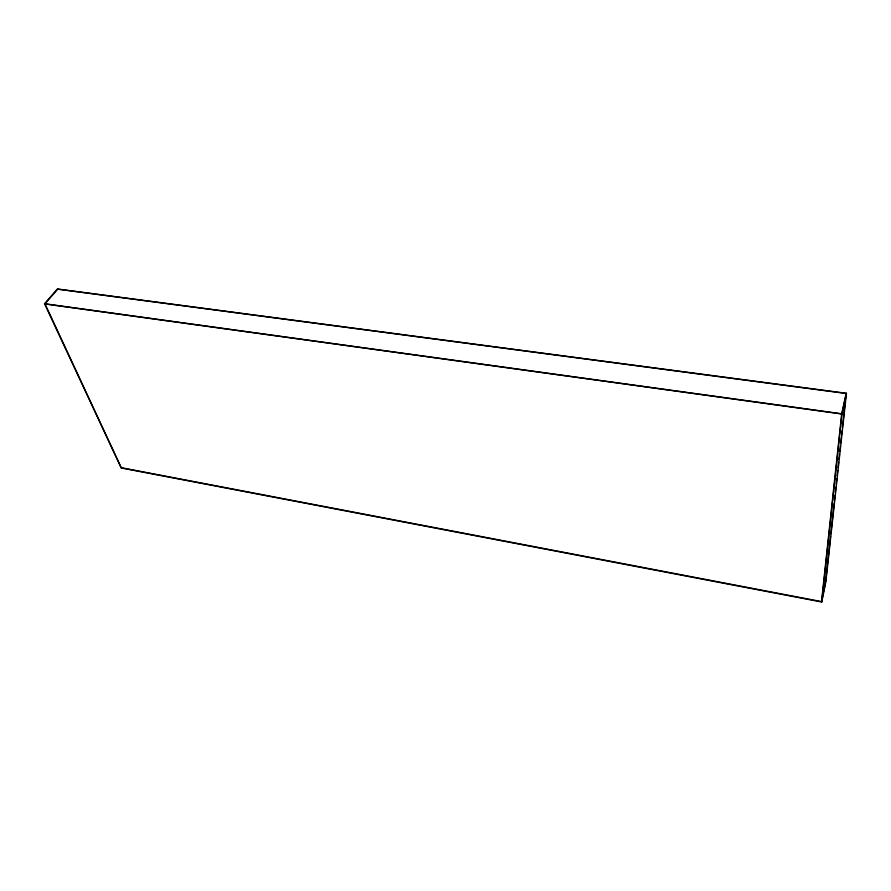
<?xml version="1.0" encoding="UTF-8"?>
<svg xmlns="http://www.w3.org/2000/svg" width="891" height="891" viewBox="0 0 891 891"><rect width="100%" height="100%" fill="white"/><g stroke="black" fill="none" stroke-linecap="round" stroke-linejoin="round"><path stroke-width="1.34" d="M841.694 413.792L821.502 601.793L825.311 583.115M821.758 602.015L841.995 413.825L846.45 393.299L57.414 288.985L44.55 303.731L121.221 467.987L821.758 602.015L825.834 582.001L846.45 393.299M825.589 581.79L830.535 536.427M830.835 533.676L834.121 503.437M834.422 500.686L835.023 495.196M835.324 492.445L835.925 486.943M836.226 484.192L836.827 478.701M837.128 475.95L837.718 470.448M838.019 467.697L838.62 462.206M838.921 459.455L839.522 453.953M839.823 451.202L840.413 445.712M840.714 442.961L841.316 437.459M841.616 434.719L842.062 430.587M842.363 427.836L845.659 397.598M121.332 467.875L44.962 303.798M44.55 303.731L841.995 413.825M121.432 467.73L821.547 601.592M846.116 393.477L841.65 413.992L44.828 303.942L57.692 289.196L846.116 393.477"/></g></svg>
